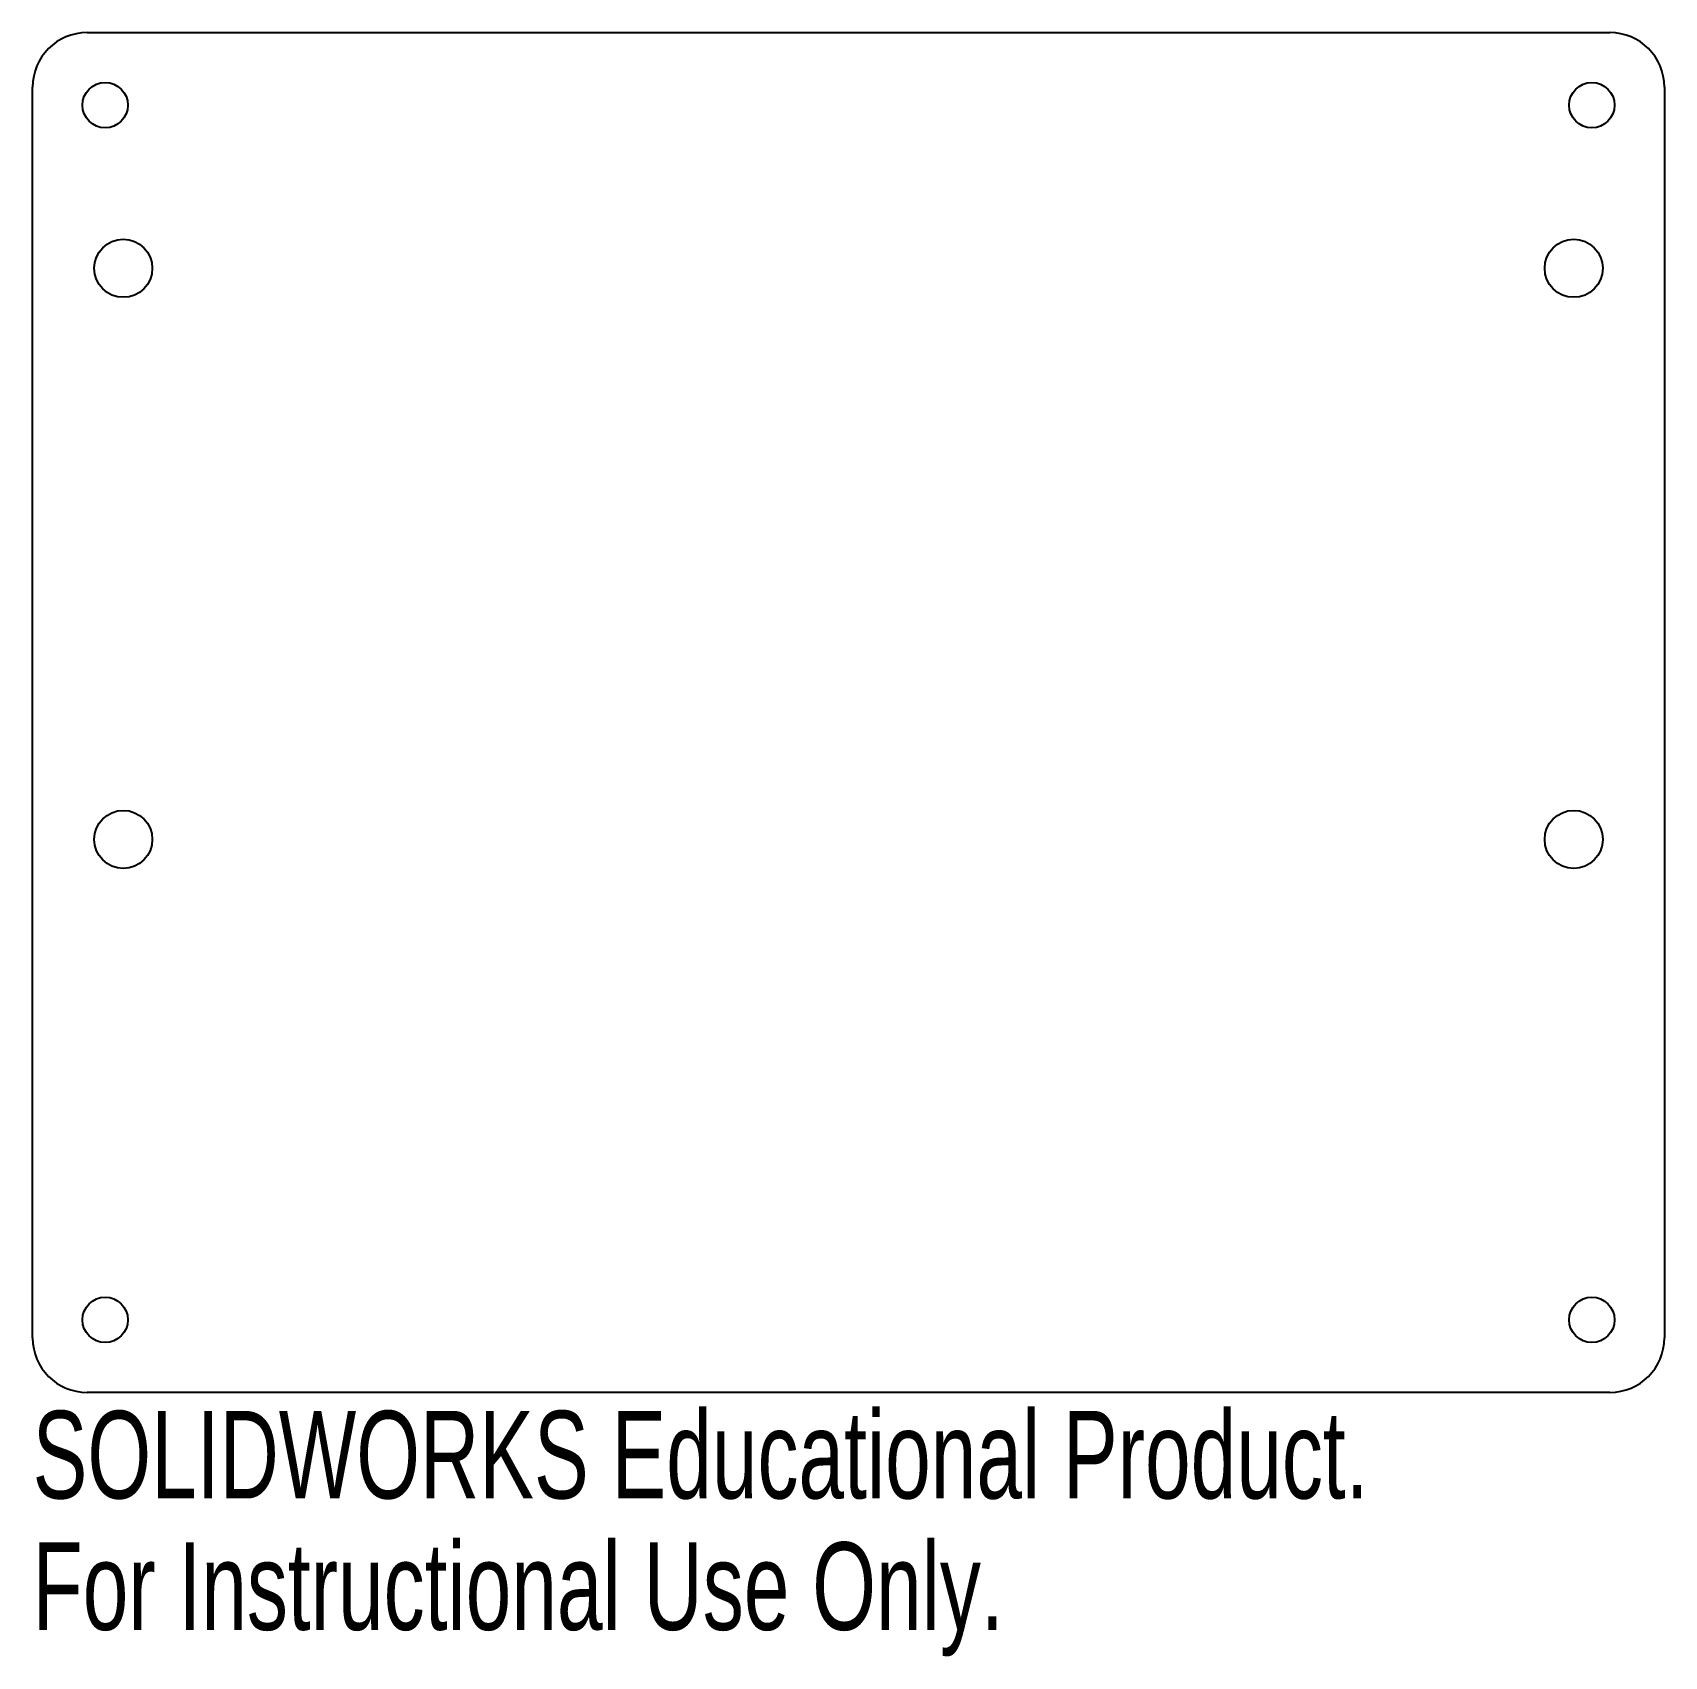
# Model space of a CAD drawing. Header units: millimetres. Extents: x -45 to 45, y -52.1 to 37.5.
import ezdxf

# ---------------------------------------------------------------- set-up
doc = ezdxf.new("R2010")
doc.units = ezdxf.units.MM
doc.styles.add('SLDTEXTSTYLE0', font='TXT', dxfattribs={"width": 0.7})

msp = doc.modelspace()

# ---------------------------------------------------------------- linework, layer by layer
at = {"color": 7, "linetype": 'Continuous', "lineweight": 25}
for p, q in [((-42, 37.5), (42, 37.5)), ((-45, -34.5), (-45, 34.5)), ((45, 34.5), (45, -34.5)), ((42, -37.5), (-42, -37.5))]:
    msp.add_line(p, q, dxfattribs=at)
for centre, radius in [((-41, 33.5), 1.25), ((41, 33.5), 1.25), ((-40, 24.5), 1.6), ((40, 24.5), 1.6), ((-40, -7), 1.6), ((40, -7), 1.6), ((-41, -33.5), 1.25), ((41, -33.5), 1.25)]:
    msp.add_circle(centre, radius, dxfattribs=at)
for centre, start, end in [((-42, 34.5), 90, 180), ((42, 34.5), 0, 90), ((-42, -34.5), 180, 270), ((42, -34.5), 270, 0)]:
    msp.add_arc(centre, 3, start, end, dxfattribs=at)

# ---------------------------------------------------------------- texts
at = {"color": 254, "linetype": 'Continuous', "char_height": 4.83362, "attachment_point": 1, "style": 'SLDTEXTSTYLE0'}
for s, insert in [('SOLIDWORKS Educational Product.', (-45, -38.52)), ('For Instructional Use Only.', (-45, -45.77))]:
    msp.add_mtext(s, dxfattribs=dict(at, insert=insert))

doc.saveas('drawing.dxf')
